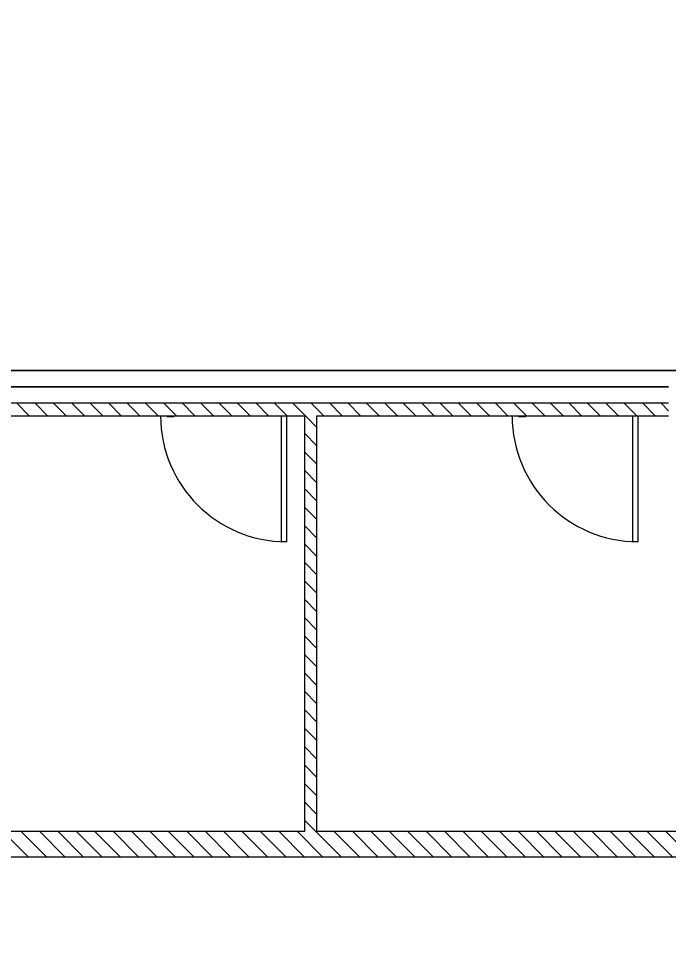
# Model space of a CAD drawing. Header units: millimetres. Extents: x -106145 to 154907, y -84585 to 152038.
# Drawn here: x 50844 to 56789, y 69182 to 77628 of the extents above; entities that cross this region are included whole.
import ezdxf

# ---------------------------------------------------------------- set-up
doc = ezdxf.new("R2010")
doc.units = ezdxf.units.MM
for name, color, linetype, lineweight in [('A-ANNO-DIMS', 7, 'Continuous', 9), ('A-ANNO-DIMS-300', 7, 'Continuous', 9), ('A-DOOR', 7, 'Continuous', 5), ('A-FLOR', 7, 'Continuous', 5), ('A-WALL', 7, 'Continuous', 5), ('A-WALL-PATT', 7, 'Continuous', 5)]:
    doc.layers.add(name, color=color, linetype=linetype, lineweight=lineweight)
doc.styles.add('RomanS', font='romans__.ttf', dxfattribs={"width": 0.8, "height": 1200})
doc.dimstyles.new('Diagonal_-_4_mm_RomanS', dxfattribs={"dimscale": 304.8, "dimtxt": 1219.023462, "dimasz": 1.476378, "dimexe": 0.984252, "dimexo": 0.0625, "dimgap": 0.19685, "dimtad": 1, "dimdec": 0, "dimzin": 0, "dimdsep": 46, "dimtxsty": 'RomanS', "dimblk1": 'OBLIQUE', "dimblk2": 'OBLIQUE', "dimsah": 1, "dimcen": 0.09, "dimdle": 2.362205, "dimazin": 0, "dimtfac": 1, "dimtdec": 4, "dimtix": 1, "dimtmove": 0, "dimatfit": 3, "dimfxl": 2.362205, "dimfxlon": 1, "dimtvp": 1, "dimtolj": 1, "dimtzin": 0, "dimarcsym": 2})
pattern_1 = [(315, (0, 0), (84.18955, 84.18955), [])]

# ---------------------------------------------------------------- blocks, each defined once
blk = doc.blocks.new('M_Door-Passage-Small Slit Vision Panel_Type B - 1_25_Type B-13938696-Site Plan -MAIN')
at = {"layer": 'A-DOOR', "color": 254, "true_color": 0xdddddd}
for p, q in [((-514.125, -63.85), (-514.125, -71.85)), ((-454.125, -71.85), (-514.125, -71.85)), ((-454.125, -71.85), (-454.125, -63.85))]:
    blk.add_line(p, q, dxfattribs=at)
at = {"layer": 'A-DOOR', "color": 254, "lineweight": 9, "true_color": 0xdddddd}
for p, q in [((530, -1213.85), (530, -63.85)), ((575, -63.85), (575, -1213.85)), ((575, -1213.85), (530, -1213.85))]:
    blk.add_line(p, q, dxfattribs=at)
at = {"layer": 'A-DOOR', "color": 254, "true_color": 0xdddddd}
blk.add_arc((575, -63.85), 1150, 180, 270, dxfattribs=at)
blk = doc.blocks.new('2022_11_09_AB BLOCKFACADE WITH CONTINOUS WINDOW_rvt-1-Site Plan -MAIN')
at = {"layer": 'A-WALL-PATT', "true_color": 0xeaeaea}
h = blk.add_hatch(dxfattribs=at)
h.set_pattern_fill('FP_19', color=254, style=0, pattern_type=2)
h.set_pattern_definition(pattern_1)
h.paths.add_polyline_path([(56517.6, 73995.1), (56788.7, 73995.1), (56788.7, 74110.1), (49763.7, 74110.1), (49763.7, 73995.1), (55467.4, 73995.1)], flags=0)
h = blk.add_hatch(dxfattribs=at)
h.set_pattern_fill('FP_19', color=254, style=0, pattern_type=2)
h.set_pattern_definition(pattern_1)
h.paths.add_polyline_path([(53458.9, 70195.1), (53573.9, 70195.1), (53573.9, 73995.1), (53458.9, 73995.1), (53458.9, 70906.7)], flags=0)
h = blk.add_hatch(dxfattribs=at)
h.set_pattern_fill('FP_19', color=254, style=0, pattern_type=2)
h.set_pattern_definition(pattern_1)
h.paths.add_polyline_path([(53367.1, 69965.1), (57158.7, 69965.1), (57158.7, 70195.1), (49763.9, 70195.1), (49763.9, 69965.1)], flags=0)
at = {"layer": 'A-FLOR', "color": 254, "true_color": 0xdddddd}
for p, q in [((56858.8, 74410.1), (32948.7, 74410.1)), ((32948.7, 74410.1), (56858.8, 74410.1)), ((33098.7, 74260.1), (56788.7, 74260.1)), ((56788.7, 74260.1), (33098.7, 74260.1))]:
    blk.add_line(p, q, dxfattribs=at)
at = {"layer": 'A-WALL', "color": 254, "lineweight": 18, "true_color": 0xdddddd}
for p, q in [((56788.7, 74110.1), (49763.7, 74110.1)), ((49763.7, 73995.1), (53458.9, 73995.1)), ((53458.9, 73995.1), (53458.9, 70195.1)), ((53573.9, 73995.1), (56788.7, 73995.1)), ((53573.9, 70195.1), (53573.9, 73995.1)), ((53458.9, 70195.1), (49763.9, 70195.1)), ((57158.7, 70195.1), (53573.9, 70195.1)), ((49763.9, 69965.1), (57158.7, 69965.1))]:
    blk.add_line(p, q, dxfattribs=at)
at = {"color": 253, "lineweight": 5, "true_color": 0xaaaaaa}
for p in [(52718.9, 74058.9), (55933.7, 74058.9)]:
    blk.add_blockref('M_Door-Passage-Small Slit Vision Panel_Type B - 1_25_Type B-13938696-Site Plan -MAIN', p, dxfattribs=at)
blk = doc.blocks.new('DIMBLOCK32-Site Plan -MAIN')
at = {"layer": 'A-ANNO-DIMS-300', "transparency": 16777216}
for p, q in [((-65454.8, 47705.6), (79277.8, 131267)), ((79014.3, 130283.5), (78504.3, 131166.8)), ((78654.3, 130907), (79014.3, 130283.5)), ((-64471.3, 47442.1), (-64981.3, 48325.4)), ((-64831.3, 48065.6), (-64471.3, 47442.1))]:
    blk.add_line(p, q, dxfattribs=at)
at = {"layer": 'A-ANNO-DIMS-300', "lineweight": 35, "transparency": 16777216}
for p, q in [((78654.3, 130907), (78736.6, 131214.4)), ((78654.3, 130907), (78571.9, 130599.7)), ((-64831.3, 48065.6), (-64748.9, 48373)), ((-64831.3, 48065.6), (-64913.6, 47758.3))]:
    blk.add_line(p, q, dxfattribs=at)
at = {"layer": 'A-ANNO-DIMS-300', "color": 0, "transparency": 16777216, "insert": (3725.2, 89578.4), "char_height": 1200, "width": 6511.945, "attachment_point": 1, "rotation": 30, "line_spacing_factor": 0.983083, "style": 'RomanS'}
blk.add_mtext('165683', dxfattribs=at)
blk = doc.blocks.new('_Oblique')
at = {"color": 0, "linetype": 'ByBlock', "lineweight": -2}
blk.add_line((-0.5, -0.5), (0.5, 0.5), dxfattribs=at)

msp = doc.modelspace()

# ---------------------------------------------------------------- block references
at = {"lineweight": 5}
msp.add_blockref('2022_11_09_AB BLOCKFACADE WITH CONTINOUS WINDOW_rvt-1-Site Plan -MAIN', (0, 0), dxfattribs=at)

# ---------------------------------------------------------------- next in the draw order: dimensions: what is measured, and where the dimension line sits
at = {"layer": 'A-ANNO-DIMS'}
dim = msp.add_linear_dim(base=(78654.26, 130907.03), p1=(-64471.28, 47442.07), p2=(79014.26, 130283.49), angle=30, dimstyle='Diagonal_-_4_mm_RomanS', override={"dimpost": '<>', "dimfxl": 165682.835536}, dxfattribs=at)
dim.commit()
dim.dimension.update_dxf_attribs({"geometry": 'DIMBLOCK32-Site Plan -MAIN', "text_midpoint": (6578.73, 90062.68)})

doc.saveas('drawing.dxf')
